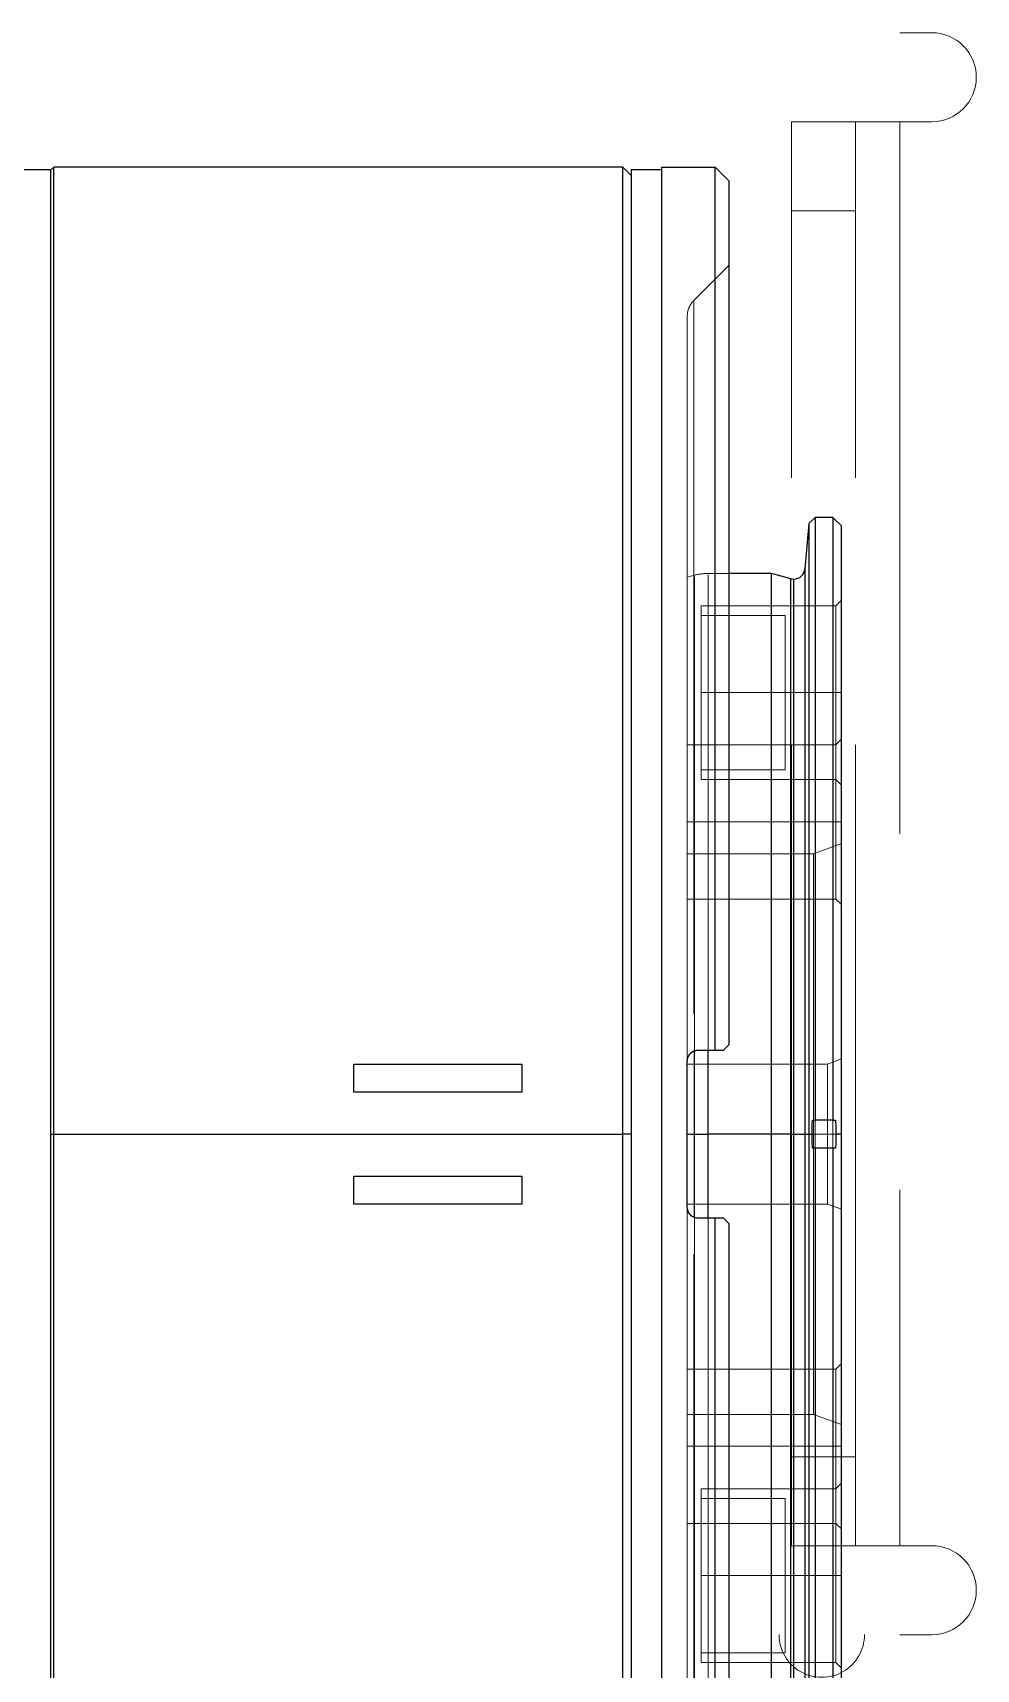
# Model space of a CAD drawing. Header units: millimetres. Extents: x 126 to 938, y 244 to 707.
# Drawn here: x 738.131 to 739.814, y 560.232 to 563.151 of the extents above; entities that cross this region are included whole.
import ezdxf

# ---------------------------------------------------------------- set-up
doc = ezdxf.new("R2010")
doc.units = ezdxf.units.MM
doc.linetypes.add('HIDDEN', pattern=[1.905, 1.27, -0.635])

msp = doc.modelspace()

# ---------------------------------------------------------------- linework, layer by layer
at = {"color": 7, "linetype": 'HIDDEN', "lineweight": 18}
for p, q in [((739.7349, 563.1512), (739.6778, 563.1512)), ((739.6778, 563.1512), (739.7349, 563.1512)), ((739.4847, 560.4524), (739.4847, 562.9924)), ((739.4847, 562.9924), (739.6778, 562.9924)), ((739.4847, 562.9924), (739.4847, 562.8337)), ((739.599, 562.9924), (739.4847, 562.9924)), ((739.599, 560.4524), (739.599, 562.9924)), ((739.599, 562.9924), (739.6778, 562.9924)), ((739.599, 562.8337), (739.599, 562.9924)), ((739.6778, 562.9924), (739.6778, 560.4524)), ((739.6778, 562.9924), (739.7349, 562.9924)), ((739.7349, 562.9924), (739.6778, 562.9924)), ((739.6778, 562.9924), (739.6778, 560.4524)), ((738.1637, 562.9066), (738.1637, 561.1866)), ((738.1687, 562.9116), (738.1687, 561.1866)), ((739.1837, 562.9116), (739.1837, 561.1866)), ((739.1987, 559.4666), (739.1987, 562.9066)), ((739.2537, 562.9116), (739.2537, 559.4616)), ((739.2537, 559.4666), (739.2537, 562.9066)), ((739.2537, 562.9066), (739.2537, 559.4666)), ((739.3487, 562.9116), (739.3487, 561.3366)), ((739.3737, 562.8866), (739.3737, 561.3466)), ((739.4847, 562.8337), (739.599, 562.8337)), ((739.4847, 560.6112), (739.4847, 562.8337)), ((739.599, 560.6112), (739.599, 562.8337)), ((739.3737, 562.7366), (739.3104, 562.6733)), ((739.3104, 562.6711), (739.3104, 561.3348)), ((739.5157, 561.1866), (739.5157, 562.2756)), ((739.5267, 561.1866), (739.5267, 562.2866)), ((739.5587, 561.1866), (739.5587, 562.2866)), ((739.5737, 562.2716), (739.5737, 561.1866)), ((739.3118, 562.1836), (739.2987, 562.1803)), ((739.2987, 562.178), (739.2987, 561.1866)), ((739.3118, 561.1866), (739.3118, 562.1812)), ((739.3737, 562.1866), (739.336, 562.1866)), ((739.336, 561.1866), (739.336, 562.1842)), ((739.4488, 562.1866), (739.4488, 561.1866)), ((739.4835, 562.1772), (739.4835, 561.1866)), ((739.4887, 562.1766), (739.4887, 561.1866)), ((739.5086, 561.1866), (739.5086, 562.1948)), ((739.3237, 562.1291), (739.3237, 561.9741)), ((739.5637, 562.1291), (739.3237, 562.1291)), ((739.5737, 562.1391), (739.5637, 562.1291)), ((739.5637, 562.1291), (739.5637, 561.9741)), ((739.5737, 562.1365), (739.5737, 561.9741)), ((739.3237, 562.1116), (739.4737, 562.1116)), ((739.3237, 561.8366), (739.3237, 562.1116)), ((739.3237, 562.1116), (739.3237, 561.8366)), ((739.4737, 561.8366), (739.4737, 562.1116)), ((739.4737, 562.1116), (739.4737, 561.8366)), ((739.3237, 561.9741), (739.5637, 561.9741)), ((739.3237, 561.9741), (739.5637, 561.9741)), ((739.3237, 561.8191), (739.3237, 561.9741)), ((739.5637, 561.9741), (739.5737, 561.9741)), ((739.5637, 561.9741), (739.5737, 561.9741)), ((739.5637, 561.8214), (739.5637, 561.9741)), ((739.5737, 561.8116), (739.5737, 561.9741)), ((739.5737, 561.8909), (739.5637, 561.8809)), ((739.5737, 561.8909), (739.5637, 561.8809)), ((739.5737, 561.8887), (739.5737, 561.7434)), ((739.5737, 561.8887), (739.5737, 561.7434)), ((739.2987, 561.8809), (739.2987, 561.7434)), ((739.2987, 561.8809), (739.2987, 561.7434)), ((739.5637, 561.8809), (739.2987, 561.8809)), ((739.5637, 561.8809), (739.2987, 561.8809)), ((739.5637, 561.8809), (739.5637, 561.7434)), ((739.5637, 561.8809), (739.5637, 561.7434)), ((739.3237, 561.8366), (739.4737, 561.8366)), ((739.3237, 561.8191), (739.5637, 561.8191)), ((739.5637, 561.8191), (739.5737, 561.8091)), ((739.2987, 561.7434), (739.5637, 561.7434)), ((739.2987, 561.7434), (739.5637, 561.7434)), ((739.2987, 561.6059), (739.2987, 561.7434)), ((739.2987, 561.7434), (739.5637, 561.7434)), ((739.2987, 561.7434), (739.5637, 561.7434)), ((739.2987, 561.6059), (739.2987, 561.7434)), ((739.5637, 561.7434), (739.5737, 561.7434)), ((739.5637, 561.7434), (739.5737, 561.7434)), ((739.5637, 561.6059), (739.5637, 561.7434)), ((739.5637, 561.7434), (739.5737, 561.7434)), ((739.5637, 561.7434), (739.5737, 561.7434)), ((739.5637, 561.6059), (739.5637, 561.7434)), ((739.5737, 561.5981), (739.5737, 561.7434)), ((739.5737, 561.5981), (739.5737, 561.7434)), ((739.2987, 561.6866), (739.2987, 561.1866)), ((739.5237, 561.6866), (739.2987, 561.6866)), ((739.5737, 561.7048), (739.5237, 561.6866)), ((739.5237, 561.6866), (739.5237, 561.1866)), ((739.5737, 561.7025), (739.5737, 561.1866)), ((739.2987, 561.6059), (739.5637, 561.6059)), ((739.2987, 561.6059), (739.5637, 561.6059)), ((739.5637, 561.6059), (739.5737, 561.5959)), ((739.5637, 561.6059), (739.5737, 561.5959)), ((739.3104, 561.3348), (739.3187, 561.3366)), ((739.3187, 561.3366), (739.3104, 561.3348)), ((739.3637, 561.3366), (739.3187, 561.3366)), ((739.3187, 561.3366), (739.3637, 561.3366)), ((739.3487, 561.3366), (739.3187, 561.3366)), ((739.3637, 561.3366), (739.3487, 561.3366)), ((739.3637, 561.3366), (739.3737, 561.3466)), ((739.3737, 561.3466), (739.3637, 561.3366)), ((739.3637, 561.3366), (739.3737, 561.3466)), ((738.7037, 561.3116), (739.0037, 561.3116)), ((738.7037, 561.3116), (738.7037, 561.2616)), ((739.0037, 561.2616), (739.0037, 561.3116)), ((739.2987, 561.3166), (739.2987, 561.0566)), ((739.2987, 561.3116), (739.2987, 561.1866)), ((739.5487, 561.3116), (739.2987, 561.3116)), ((739.5737, 561.3207), (739.5487, 561.3116)), ((739.5487, 561.3116), (739.5487, 561.1866)), ((739.5737, 561.3207), (739.5737, 561.1866)), ((738.7037, 561.2616), (739.0037, 561.2616)), ((738.1637, 561.1866), (738.1687, 561.1866)), ((738.1637, 561.1866), (738.1637, 559.4666)), ((738.1687, 561.1866), (739.1837, 561.1866)), ((738.1687, 561.1866), (738.1687, 559.4616)), ((739.1987, 561.1866), (739.1837, 561.1866)), ((739.1837, 561.1866), (739.1837, 559.4616)), ((739.2987, 561.1866), (739.3118, 561.1866)), ((739.2987, 560.1951), (739.2987, 561.1866)), ((739.5487, 561.1866), (739.2987, 561.1866)), ((739.5487, 561.1866), (739.2987, 561.1866)), ((739.2987, 561.0616), (739.2987, 561.1866)), ((739.5237, 561.1866), (739.2987, 561.1866)), ((739.5237, 561.1866), (739.2987, 561.1866)), ((739.2987, 560.6866), (739.2987, 561.1866)), ((739.3118, 561.1866), (739.336, 561.1866)), ((739.3118, 561.1866), (739.3118, 560.1919)), ((739.4488, 561.1866), (739.336, 561.1866)), ((739.336, 561.1866), (739.336, 560.1889)), ((739.4835, 561.1866), (739.4488, 561.1866)), ((739.4488, 561.1866), (739.4488, 560.1866)), ((739.4835, 561.1866), (739.4887, 561.1866)), ((739.4835, 561.1866), (739.4835, 560.1959)), ((739.4887, 561.1866), (739.5086, 561.1866)), ((739.4887, 561.1866), (739.4887, 560.1966)), ((739.5086, 561.1866), (739.5157, 561.1866)), ((739.5086, 560.1783), (739.5086, 561.1866)), ((739.5157, 561.1866), (739.5267, 561.1866)), ((739.5157, 560.0975), (739.5157, 561.1866)), ((739.5219, 561.2116), (739.5634, 561.2116)), ((739.5237, 561.1866), (739.5737, 561.1866)), ((739.5237, 561.1866), (739.5737, 561.1866)), ((739.5237, 560.6866), (739.5237, 561.1866)), ((739.5267, 560.0866), (739.5267, 561.1866)), ((739.5487, 561.1866), (739.5737, 561.1866)), ((739.5487, 561.1866), (739.5737, 561.1866)), ((739.5487, 561.0616), (739.5487, 561.1866)), ((739.5587, 560.0866), (739.5587, 561.1866)), ((739.5737, 561.1866), (739.5587, 561.1866)), ((739.5737, 561.1866), (739.5737, 560.1016)), ((739.5737, 561.0525), (739.5737, 561.1866)), ((739.5737, 560.6706), (739.5737, 561.1866)), ((739.5634, 561.1616), (739.5219, 561.1616)), ((738.7037, 561.0616), (738.7037, 561.1116)), ((739.0037, 561.1116), (738.7037, 561.1116)), ((739.0037, 561.1116), (739.0037, 561.0616)), ((739.0037, 561.0616), (738.7037, 561.0616)), ((739.2987, 561.0616), (739.5487, 561.0616)), ((739.3104, 559.7021), (739.3104, 561.0384)), ((739.3104, 561.0384), (739.3187, 561.0366)), ((739.3187, 561.0366), (739.3104, 561.0384)), ((739.5487, 561.0616), (739.5737, 561.0525)), ((739.3637, 561.0366), (739.3187, 561.0366)), ((739.3187, 561.0366), (739.3637, 561.0366)), ((739.3187, 561.0366), (739.3487, 561.0366)), ((739.3487, 561.0366), (739.3637, 561.0366)), ((739.3487, 561.0366), (739.3487, 559.4616)), ((739.3737, 561.0266), (739.3637, 561.0366)), ((739.3637, 561.0366), (739.3737, 561.0266)), ((739.3737, 561.0266), (739.3637, 561.0366)), ((739.3737, 561.0266), (739.3737, 559.4866)), ((739.5737, 560.7772), (739.5637, 560.7672)), ((739.5737, 560.7772), (739.5637, 560.7672)), ((739.5737, 560.775), (739.5737, 560.6297)), ((739.5737, 560.775), (739.5737, 560.6297)), ((739.2987, 560.7672), (739.2987, 560.6297)), ((739.2987, 560.7672), (739.2987, 560.6297)), ((739.5637, 560.7672), (739.2987, 560.7672)), ((739.5637, 560.7672), (739.2987, 560.7672)), ((739.5637, 560.7672), (739.5637, 560.6297)), ((739.5637, 560.7672), (739.5637, 560.6297)), ((739.2987, 560.6866), (739.5237, 560.6866)), ((739.5237, 560.6866), (739.5737, 560.6684)), ((739.2987, 560.6297), (739.5637, 560.6297)), ((739.2987, 560.6297), (739.5637, 560.6297)), ((739.2987, 560.4922), (739.2987, 560.6297)), ((739.2987, 560.6297), (739.5637, 560.6297)), ((739.2987, 560.6297), (739.5637, 560.6297)), ((739.2987, 560.4922), (739.2987, 560.6297)), ((739.5637, 560.6297), (739.5737, 560.6297)), ((739.5637, 560.6297), (739.5737, 560.6297)), ((739.5637, 560.4922), (739.5637, 560.6297)), ((739.5637, 560.6297), (739.5737, 560.6297)), ((739.5637, 560.6297), (739.5737, 560.6297)), ((739.5637, 560.4922), (739.5637, 560.6297)), ((739.5737, 560.4845), (739.5737, 560.6297)), ((739.5737, 560.4845), (739.5737, 560.6297)), ((739.4847, 560.6112), (739.4847, 560.4524)), ((739.599, 560.6112), (739.4847, 560.6112)), ((739.599, 560.4524), (739.599, 560.6112)), ((739.3237, 560.5541), (739.3237, 560.3991)), ((739.5637, 560.5541), (739.3237, 560.5541)), ((739.5737, 560.5641), (739.5637, 560.5541)), ((739.5637, 560.5517), (739.5637, 560.3991)), ((739.5737, 560.5615), (739.5737, 560.3991)), ((739.3237, 560.5366), (739.4737, 560.5366)), ((739.3237, 560.2616), (739.3237, 560.5366)), ((739.3237, 560.5366), (739.3237, 560.2616)), ((739.4737, 560.2616), (739.4737, 560.5366)), ((739.4737, 560.5366), (739.4737, 560.2616)), ((739.2987, 560.4922), (739.5637, 560.4922)), ((739.2987, 560.4922), (739.5637, 560.4922)), ((739.5637, 560.4922), (739.5737, 560.4822)), ((739.5637, 560.4922), (739.5737, 560.4822)), ((739.6778, 560.4524), (739.4847, 560.4524)), ((739.4847, 560.4524), (739.599, 560.4524)), ((739.6778, 560.4524), (739.599, 560.4524)), ((739.7349, 560.4524), (739.6778, 560.4524)), ((739.6778, 560.4524), (739.7349, 560.4524)), ((739.3237, 560.3991), (739.5637, 560.3991)), ((739.3237, 560.3991), (739.5637, 560.3991)), ((739.3237, 560.2441), (739.3237, 560.3991)), ((739.5637, 560.3991), (739.5737, 560.3991)), ((739.5637, 560.3991), (739.5737, 560.3991)), ((739.5637, 560.2441), (739.5637, 560.3991)), ((739.5737, 560.2366), (739.5737, 560.3991)), ((739.6778, 560.2937), (739.7349, 560.2937)), ((739.7349, 560.2937), (739.6778, 560.2937)), ((739.3237, 560.2616), (739.4737, 560.2616)), ((739.3237, 560.2441), (739.5637, 560.2441)), ((739.5637, 560.2441), (739.5737, 560.2341))]:
    msp.add_line(p, q, dxfattribs=at)
at = {"color": 7, "linetype": 'Continuous', "lineweight": 25}
for p, q in [((738.1637, 562.9066), (738.0987, 562.9066)), ((738.1687, 562.9116), (738.1637, 562.9066)), ((738.1637, 561.1866), (738.1637, 562.9066)), ((739.1837, 562.9116), (738.1687, 562.9116)), ((738.1687, 561.1866), (738.1687, 562.9116)), ((739.1987, 562.8966), (739.1837, 562.9116)), ((739.1837, 561.1866), (739.1837, 562.9116)), ((739.1987, 562.9066), (739.1987, 559.4666)), ((739.2537, 562.9066), (739.1987, 562.9066)), ((739.2537, 562.9116), (739.3487, 562.9116)), ((739.2537, 559.4616), (739.2537, 562.9116)), ((739.3737, 562.8866), (739.3487, 562.9116)), ((739.3487, 561.3366), (739.3487, 562.9116)), ((739.3737, 561.3466), (739.3737, 562.8866)), ((739.5157, 562.2756), (739.5086, 562.1948)), ((739.5267, 562.2866), (739.5157, 562.2756)), ((739.5157, 562.2756), (739.5157, 561.1866)), ((739.5587, 562.2866), (739.5267, 562.2866)), ((739.5267, 562.2866), (739.5267, 561.2116)), ((739.5737, 562.2716), (739.5587, 562.2866)), ((739.5587, 562.2866), (739.5587, 561.2116)), ((739.5737, 561.1866), (739.5737, 562.2716)), ((739.4488, 562.1866), (739.3737, 562.1866)), ((739.4835, 562.1772), (739.4488, 562.1866)), ((739.4488, 561.1866), (739.4488, 562.1866)), ((739.4835, 561.1866), (739.4835, 562.1772)), ((739.4887, 561.1866), (739.4887, 562.1766)), ((739.5086, 562.1948), (739.5086, 561.1866)), ((739.3118, 561.1866), (739.3118, 561.3364)), ((739.3187, 561.3366), (739.3487, 561.3366)), ((739.336, 561.1866), (739.336, 561.3366)), ((739.3487, 561.3366), (739.3637, 561.3366)), ((739.3737, 561.3466), (739.3637, 561.3366)), ((738.7037, 561.3116), (739.0037, 561.3116)), ((738.7037, 561.2616), (738.7037, 561.3116)), ((739.0037, 561.3116), (739.0037, 561.2616)), ((739.2987, 561.0566), (739.2987, 561.3166)), ((739.0037, 561.2616), (738.7037, 561.2616)), ((738.1637, 561.1866), (738.1687, 561.1866)), ((738.1637, 559.4666), (738.1637, 561.1866)), ((738.1687, 561.1866), (739.1837, 561.1866)), ((738.1687, 559.4616), (738.1687, 561.1866)), ((739.1987, 561.1866), (739.1837, 561.1866)), ((739.1837, 559.4616), (739.1837, 561.1866)), ((739.2987, 561.1866), (739.3118, 561.1866)), ((739.3118, 561.1866), (739.336, 561.1866)), ((739.3118, 561.0372), (739.3118, 561.1866)), ((739.4488, 561.1866), (739.336, 561.1866)), ((739.336, 561.0366), (739.336, 561.1866)), ((739.4835, 561.1866), (739.4488, 561.1866)), ((739.4488, 560.1866), (739.4488, 561.1866)), ((739.4835, 561.1866), (739.4887, 561.1866)), ((739.4835, 560.1959), (739.4835, 561.1866)), ((739.4887, 561.1866), (739.5086, 561.1866)), ((739.4887, 560.1966), (739.4887, 561.1866)), ((739.5086, 561.1866), (739.5157, 561.1866)), ((739.5086, 561.1866), (739.5086, 560.1783)), ((739.5157, 561.1866), (739.5217, 561.1866)), ((739.5157, 561.1866), (739.5157, 560.0975)), ((739.5219, 561.2116), (739.5267, 561.2116)), ((739.5587, 561.2116), (739.5267, 561.2116)), ((739.5587, 561.2116), (739.5634, 561.2116)), ((739.5737, 561.1866), (739.5637, 561.1866)), ((739.5737, 560.1016), (739.5737, 561.1866)), ((739.5267, 561.1616), (739.5219, 561.1616)), ((739.5267, 561.1616), (739.5267, 560.0866)), ((739.5587, 561.1616), (739.5267, 561.1616)), ((739.5587, 561.1616), (739.5587, 560.0866)), ((739.5634, 561.1616), (739.5587, 561.1616)), ((738.7037, 561.1116), (739.0037, 561.1116)), ((738.7037, 561.0616), (738.7037, 561.1116)), ((739.0037, 561.1116), (739.0037, 561.0616)), ((739.0037, 561.0616), (738.7037, 561.0616)), ((739.3487, 561.0366), (739.3187, 561.0366)), ((739.3487, 559.4616), (739.3487, 561.0366)), ((739.3637, 561.0366), (739.3487, 561.0366)), ((739.3637, 561.0366), (739.3737, 561.0266)), ((739.3737, 559.4866), (739.3737, 561.0266))]:
    msp.add_line(p, q, dxfattribs=at)
at = {"color": 7, "linetype": 'HIDDEN', "lineweight": 18}
for centre, radius, start, end in [((739.7349, 563.0718), 0.0794, 270, 90), ((739.7349, 563.0718), 0.0794, 270, 90), ((739.3387, 562.645), 0.04, 135.008, 179.9891), ((739.336, 562.0864), 0.1002, 90.0145, 104.0241), ((739.7349, 560.373), 0.0794, 270, 90), ((739.7349, 560.373), 0.0794, 270, 90), ((739.5387, 560.2939), 0.0762, 179.9978, 0.0022), ((739.5387, 560.2939), 0.0762, 179.9978, 0.0022)]:
    msp.add_arc(centre, radius, start, end, dxfattribs=at)
at = {"color": 7, "linetype": 'Continuous', "lineweight": 25}
for centre, radius, start, end in [((739.4887, 562.1965), 0.0199, 254.931, 269.9748), ((739.4887, 562.1966), 0.02, 270.0158, 354.9787)]:
    msp.add_arc(centre, radius, start, end, dxfattribs=at)
at = {"color": 7, "linetype": 'HIDDEN', "lineweight": 18}
for points, knots in [([(739.1987, 561.5202), (739.1987, 561.3493), (739.1987, 561.0075), (739.1987, 561.5619), (739.1987, 561.8216), (739.1987, 562.1264), (739.1987, 562.3813), (739.1987, 562.586), (739.1987, 562.7558), (739.1987, 562.8267), (739.1987, 562.9142), (739.1987, 562.8267), (739.1987, 562.7558), (739.1987, 562.5859), (739.1987, 562.3818), (739.1987, 562.1239), (739.1987, 561.8327), (739.1987, 561.6271), (739.1987, 561.5202)], [0, 0, 0, 0, 0.0975461, 0.1950922, 0.2888877, 0.375332, 0.4510997, 0.5132821, 0.5594862, 0.5879396, 0.5975461, 0.6071526, 0.635606, 0.6818101, 0.7439925, 0.8197602, 0.9062045, 1, 1, 1, 1]), ([(739.3737, 561.6251), (739.3737, 561.4824), (739.3737, 561.197), (739.3737, 561.658), (739.3737, 561.8722), (739.3737, 562.1201), (739.3737, 562.3258), (739.3737, 562.4897), (739.3737, 562.6249), (739.3737, 562.6812), (739.3737, 562.7505), (739.3737, 562.6812), (739.3737, 562.6249), (739.3737, 562.4896), (739.3737, 562.3262), (739.3737, 562.1182), (739.3737, 561.8812), (739.3737, 561.7131), (739.3737, 561.6251)], [0, 0, 0, 0, 0.100185, 0.20037, 0.295266, 0.381687, 0.456729, 0.517881, 0.563087, 0.590833, 0.600185, 0.609538, 0.637284, 0.682489, 0.743642, 0.818684, 0.905104, 1, 1, 1, 1]), ([(739.2987, 561.5661), (739.2987, 561.4383), (739.2987, 561.1828), (739.2987, 561.6023), (739.2987, 561.8029), (739.2987, 562.0458), (739.2987, 562.2503), (739.2987, 562.4125), (739.2987, 562.5435), (739.2987, 562.5958), (739.2987, 562.6568), (739.2987, 562.5958), (739.2987, 562.5435), (739.2987, 562.4124), (739.2987, 562.2508), (739.2987, 562.0437), (739.2987, 561.812), (739.2987, 561.6495), (739.2987, 561.5661)], [0, 0, 0, 0, 0.09391, 0.187819, 0.282009, 0.371246, 0.450061, 0.513752, 0.559255, 0.585622, 0.59391, 0.602197, 0.628564, 0.674067, 0.737758, 0.816573, 0.90581, 1, 1, 1, 1]), ([(739.3187, 561.3366), (739.316, 561.3363), (739.3108, 561.3357), (739.3042, 561.331), (739.2996, 561.3244), (739.299, 561.3192), (739.2987, 561.3166)], [0, 0, 0, 0, 0.253194, 0.500509, 0.749988, 1, 1, 1, 1]), ([(739.3104, 561.3348), (739.3087, 561.3338), (739.3052, 561.3318), (739.3002, 561.3258), (739.2993, 561.3201), (739.2987, 561.3166)], [0, 0, 0, 0, 0.254783, 0.530301, 1, 1, 1, 1]), ([(739.3104, 561.3348), (739.3087, 561.3338), (739.3052, 561.3318), (739.3015, 561.3273), (739.2998, 561.3234), (739.2989, 561.3199), (739.2988, 561.318), (739.2987, 561.3166)], [0, 0, 0, 0, 0.253582, 0.5278, 0.748631, 0.808597, 1, 1, 1, 1]), ([(739.1987, 560.853), (739.1987, 561.0238), (739.1987, 561.3656), (739.1987, 560.8112), (739.1987, 560.5515), (739.1987, 560.2467), (739.1987, 559.9918), (739.1987, 559.7871), (739.1987, 559.6173), (739.1987, 559.5464), (739.1987, 559.4589), (739.1987, 559.5464), (739.1987, 559.6173), (739.1987, 559.7872), (739.1987, 559.9913), (739.1987, 560.2492), (739.1987, 560.5404), (739.1987, 560.746), (739.1987, 560.853)], [0, 0, 0, 0, 0.0975461, 0.1950922, 0.2888877, 0.375332, 0.4510997, 0.5132821, 0.5594862, 0.5879396, 0.5975461, 0.6071526, 0.635606, 0.6818101, 0.7439925, 0.8197602, 0.9062045, 1, 1, 1, 1]), ([(739.2987, 560.8071), (739.2987, 560.9348), (739.2987, 561.1903), (739.2987, 560.7708), (739.2987, 560.5702), (739.2987, 560.3273), (739.2987, 560.1228), (739.2987, 559.9606), (739.2987, 559.8297), (739.2987, 559.7773), (739.2987, 559.7164), (739.2987, 559.7773), (739.2987, 559.8296), (739.2987, 559.9607), (739.2987, 560.1224), (739.2987, 560.3294), (739.2987, 560.5611), (739.2987, 560.7236), (739.2987, 560.8071)], [0, 0, 0, 0, 0.09391, 0.187819, 0.282009, 0.371246, 0.450061, 0.513752, 0.559255, 0.585622, 0.59391, 0.602197, 0.628564, 0.674067, 0.737758, 0.816573, 0.90581, 1, 1, 1, 1]), ([(739.3104, 561.0384), (739.3087, 561.0393), (739.3052, 561.0413), (739.3015, 561.0458), (739.2998, 561.0497), (739.2989, 561.0532), (739.2988, 561.0551), (739.2987, 561.0566)], [0, 0, 0, 0, 0.253582, 0.5278, 0.748631, 0.808597, 1, 1, 1, 1]), ([(739.2987, 561.0566), (739.2988, 561.0551), (739.2989, 561.0532), (739.2995, 561.0511), (739.3001, 561.049), (739.3017, 561.0456), (739.3052, 561.0413), (739.3087, 561.0393), (739.3104, 561.0384)], [0, 0, 0, 0, 0.191354, 0.251305, 0.287169, 0.472335, 0.746483, 1, 1, 1, 1]), ([(739.2987, 561.0566), (739.299, 561.0539), (739.2996, 561.0487), (739.3042, 561.0421), (739.3108, 561.0374), (739.316, 561.0369), (739.3187, 561.0366)], [0, 0, 0, 0, 0.249667, 0.499071, 0.746364, 1, 1, 1, 1]), ([(739.3737, 560.748), (739.3737, 560.8907), (739.3737, 561.1761), (739.3737, 560.7151), (739.3737, 560.5009), (739.3737, 560.253), (739.3737, 560.0474), (739.3737, 559.8835), (739.3737, 559.7482), (739.3737, 559.6919), (739.3737, 559.6226), (739.3737, 559.6919), (739.3737, 559.7482), (739.3737, 559.8835), (739.3737, 560.047), (739.3737, 560.255), (739.3737, 560.492), (739.3737, 560.6601), (739.3737, 560.748)], [0, 0, 0, 0, 0.100187, 0.200375, 0.295268, 0.381689, 0.456731, 0.517884, 0.563089, 0.590835, 0.600187, 0.60954, 0.637286, 0.682491, 0.743644, 0.818686, 0.905106, 1, 1, 1, 1])]:
    msp.add_open_spline(points, degree=3, knots=knots, dxfattribs=at)
at = {"color": 7, "linetype": 'Continuous', "lineweight": 25}
for points, knots in [([(739.2987, 561.3166), (739.299, 561.3192), (739.2996, 561.3244), (739.3042, 561.331), (739.3108, 561.3357), (739.316, 561.3363), (739.3187, 561.3366)], [0, 0, 0, 0, 0.249667, 0.499071, 0.746364, 1, 1, 1, 1]), ([(739.5217, 561.1866), (739.5217, 561.1912), (739.5217, 561.1996), (739.5219, 561.2079), (739.5219, 561.2116)], [0, 0, 0, 0, 0.560051, 1, 1, 1, 1]), ([(739.5219, 561.1616), (739.5219, 561.1662), (739.5217, 561.1746), (739.5217, 561.1829), (739.5217, 561.1866)], [0, 0, 0, 0, 0.5601145, 1, 1, 1, 1]), ([(739.5634, 561.2116), (739.5635, 561.2069), (739.5637, 561.1986), (739.5637, 561.1902), (739.5637, 561.1866)], [0, 0, 0, 0, 0.560117, 1, 1, 1, 1]), ([(739.5637, 561.1866), (739.5637, 561.1819), (739.5637, 561.1736), (739.5635, 561.1652), (739.5634, 561.1616)], [0, 0, 0, 0, 0.5600515, 1, 1, 1, 1]), ([(739.3187, 561.0366), (739.316, 561.0369), (739.3108, 561.0374), (739.3042, 561.0421), (739.2996, 561.0487), (739.299, 561.0539), (739.2987, 561.0566)], [0, 0, 0, 0, 0.253194, 0.500509, 0.749988, 1, 1, 1, 1])]:
    msp.add_open_spline(points, degree=3, knots=knots, dxfattribs=at)

doc.saveas('drawing.dxf')
